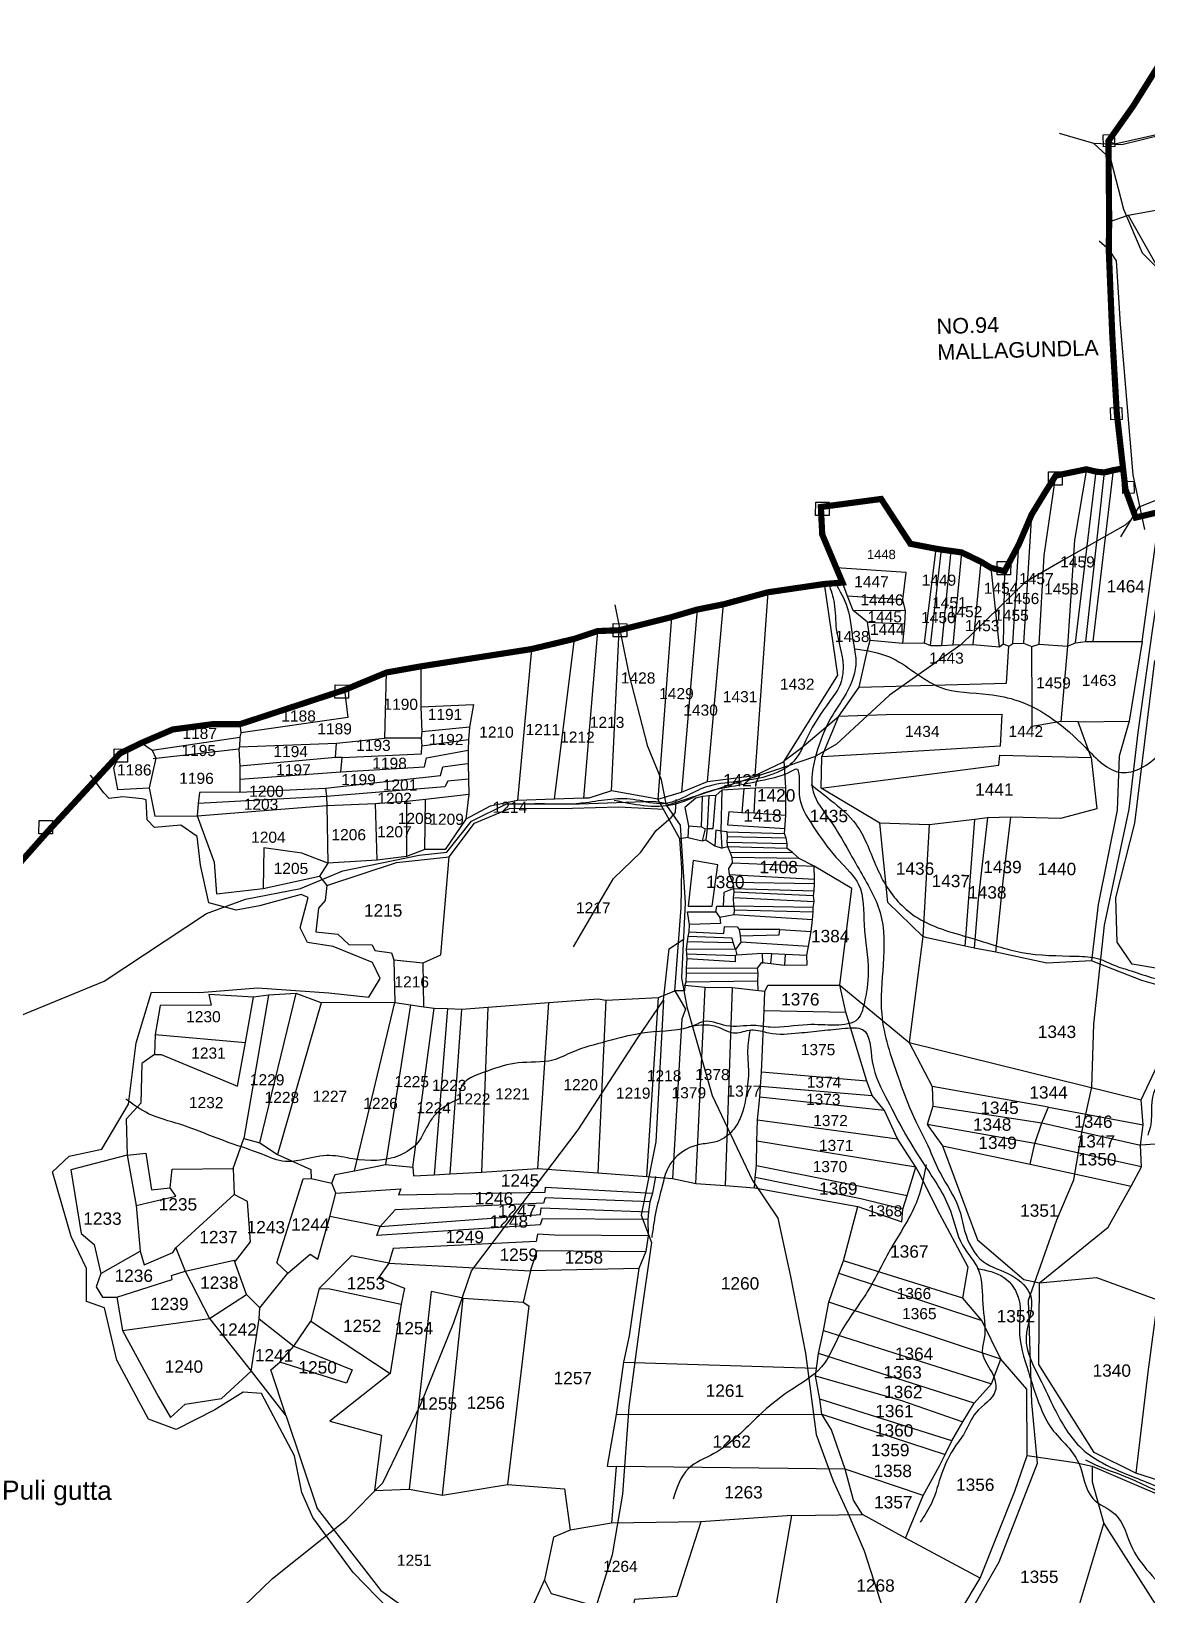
# Model space of a CAD drawing. Header units: inches. Extents: x 177544 to 239871, y 1610424 to 1630335.
# Drawn here: x 181103 to 182910, y 1618835 to 1621366 of the extents above; entities that cross this region are included whole.
import ezdxf
from ezdxf.enums import TextEntityAlignment as Align

# ---------------------------------------------------------------- set-up
doc = ezdxf.new("R2010")
doc.units = ezdxf.units.IN
doc.header["$MEASUREMENT"] = 0
doc.linetypes.add('DASHED2', pattern=[0.375, 0.25, -0.125])
for name, color, linetype in [('BOUNDRY STONES', 240, 'Continuous'), ('HILLS', 3, 'Continuous'), ('PLOT', 7, 'Continuous'), ('PLOT NO', 7, 'Continuous'), ('ROAD', 1, 'Continuous'), ('STREAM', 4, 'Continuous'), ('text1', 7, 'Continuous'), ('text2', 7, 'Continuous'), ('VILLAGE BOUNADRY STONES', 1, 'Continuous'), ('VILLAGE BOUNDRY', 5, 'Continuous')]:
    doc.layers.add(name, color=color, linetype=linetype)
doc.styles.get("Standard").update_dxf_attribs({"font": 'arial.ttf'})

msp = doc.modelspace()

# ---------------------------------------------------------------- linework, layer by layer
at = {"layer": 'BOUNDRY STONES'}
for points in [[(182838.9, 1621198.7), (182857.1, 1621199.3), (182857.7, 1621179.9), (182839.5, 1621179.3)], [(182851.1, 1620756.5), (182869.3, 1620757), (182869.9, 1620737.7), (182851.6, 1620737.1)], [(182870.5, 1620637.2), (182888.7, 1620637.8), (182889.2, 1620618.4), (182871, 1620617.9)]]:
    msp.add_lwpolyline(points, close=True, dxfattribs=at)
at = {"layer": 'HILLS'}
for points in [[(182934.1, 1619847.9), (182885.9, 1619856.1), (182861.6, 1619891.6), (182859.6, 1619963.3), (182890.2, 1620084.5), (182923, 1620347.8)], [(181682.5, 1618812.1), (181624.4, 1618871.2), (181558.9, 1618960.5), (181541.3, 1619000.5), (181529.5, 1619060.3), (181475.9, 1619160.9), (181446.2, 1619163.2), (181400.2, 1619134.3), (181337.9, 1619102.7), (181293.2, 1619119.6), (181241.6, 1619214.9), (181221.9, 1619299.7), (181192.8, 1619310.1), (181192.5, 1619363.5), (181167.8, 1619415.4), (181137.6, 1619519.6), (181164.5, 1619545.4), (181217.2, 1619556.4), (181260.7, 1619629.6), (181273.2, 1619728.8), (181297.7, 1619810.7), (181376.3, 1619810.3), (181469.7, 1619818), (181585.1, 1619809.4), (181649.7, 1619802.6), (181668.2, 1619832.9), (181655.8, 1619858.7), (181591.9, 1619884.9), (181550.7, 1619891.1), (181538.4, 1619914.9), (181551.6, 1619964.2), (181540.2, 1619968.6), (181472.9, 1619950.4), (181434.9, 1619943.5), (181390.5, 1619955.1), (181377.1, 1620016.6), (181371.8, 1620062.7), (181345.3, 1620081.3), (181303, 1620077.1), (181291.1, 1620089.6), (181289.1, 1620122.1), (181282.6, 1620123.8), (181251.7, 1620127.1), (181229.4, 1620124), (181220.8, 1620133.2), (181199.2, 1620162)]]:
    msp.add_lwpolyline(points, dxfattribs=at)
at = {"layer": 'PLOT'}
for points in [[(182847.3, 1621188.9), (182857.8, 1621184.3), (182985.4, 1621212.8)], [(182848.8, 1621058.1), (182879.3, 1621068.4), (183004.7, 1621091.4), (183215, 1621106.9), (183371.4, 1621119.4), (183526.7, 1621054.1), (183652.3, 1621031.9), (183739.9, 1621090.8), (183811.2, 1621117.6), (183749.3, 1620871.6), (183702.3, 1620747.4), (183669.6, 1620658.9), (183678.7, 1620575.1), (183604.2, 1620541)], [(182879.3, 1621068.4), (182929.3, 1620980.7), (183127.9, 1620736.4), (183338.4, 1620920.8), (183327.7, 1620971.8), (183201.5, 1620985.1), (182929.3, 1620980.7)], [(182811.9, 1620657.2), (182792.8, 1620542.5), (182781.2, 1620371.1), (182770.7, 1620248.8)], [(182794.4, 1620376.5), (182827.7, 1620653.4)], [(182840.8, 1620652.1), (182810.6, 1620378.7)], [(182822.8, 1620378.6), (182855.8, 1620655.8)], [(182735.3, 1620374.3), (182743.4, 1620517.4), (182762.2, 1620647)], [(182462, 1620380.7), (182514.6, 1620376), (182549.2, 1620376.1), (182559.3, 1620371.8), (182577.1, 1620372.2), (182596.4, 1620373.3), (182627.8, 1620373.6), (182671.2, 1620369.8), (182677.2, 1620374.4), (182686.1, 1620370.8), (182692.9, 1620375.4), (182710.2, 1620375.7), (182723.8, 1620370.5), (182735.3, 1620374.3), (182781.2, 1620371.1), (182794.4, 1620376.5), (182810.6, 1620378.7), (182822.8, 1620378.6), (182902.3, 1620378.3), (182925.8, 1620550.9), (182932.5, 1620588.7)], [(182723.1, 1620583.8), (182710.2, 1620375.7)], [(182568, 1620528.7), (182549.2, 1620376.1)], [(182559.3, 1620371.8), (182577.4, 1620527.2)], [(182592.4, 1620525.1), (182577.1, 1620372.2)], [(182692.9, 1620375.4), (182702.5, 1620535.7)], [(182596.4, 1620373.3), (182610, 1620522.6)], [(182641.2, 1620507.5), (182627.8, 1620373.6)], [(182716.2, 1619060.7), (182715.2, 1619168.1), (182673.3, 1619216.7), (182642.4, 1619279.3), (182611.7, 1619315.6), (182620.4, 1619365.6), (182570.5, 1619459.5), (182542.9, 1619514.8), (182535.9, 1619527.5), (182505.8, 1619573.3), (182485.1, 1619619.1), (182465.1, 1619643.5), (182456.2, 1619666.8), (182422.4, 1619778.4), (182412.4, 1619821.8), (182432, 1619978.6), (182371.2, 1620014.9), (182347, 1620027.1), (182336.1, 1620036.6), (182327.1, 1620043.1), (182327.3, 1620051.4), (182325.6, 1620060.3), (182322.8, 1620067.7), (182324.9, 1620096.5), (182324.9, 1620142.3), (182322.5, 1620184.5), (182325.4, 1620187.5), (182351, 1620206.6), (182410.8, 1620257.5), (182444, 1620304.3), (182457.2, 1620364.3), (182462, 1620380.7), (182457.2, 1620409.6), (182434.3, 1620428.4), (182424.9, 1620451.6), (182416.9, 1620473.8)], [(182514.6, 1620376), (182518, 1620407.3), (182519, 1620428.2), (182514.8, 1620446), (182520.1, 1620490.4), (182407, 1620497.8)], [(182671.2, 1620369.8), (182657.6, 1620497.6)], [(182679.4, 1620492.2), (182677.2, 1620374.4)], [(182296, 1620458.1), (182275.1, 1620161.4)], [(182322.5, 1620184.5), (182409.6, 1620324), (182388, 1620471.6)], [(182514.8, 1620446), (182424.9, 1620451.6)], [(182181.4, 1620430.1), (182156, 1620134.3)], [(182198.5, 1620151.6), (182224.4, 1620438.7)], [(182519, 1620428.2), (182434.3, 1620428.4)], [(182042.7, 1620136.9), (182055.1, 1620396.7)], [(182139.9, 1620417.9), (182117.8, 1620123.3)], [(182457.2, 1620409.6), (182518, 1620407.3)], [(181950.4, 1620123.2), (181982.8, 1620382.8)], [(182020.3, 1620395.3), (181997.7, 1620125)], [(182902.3, 1620378.3), (182881, 1620249.2), (182865.1, 1620192.7), (182861.8, 1620105.2), (182830.9, 1619952.6), (182820.3, 1619861.5)], [(181913.5, 1620366.2), (181890.5, 1620121.1)], [(182382.3, 1620141), (182670.2, 1620178.2), (182671.6, 1620194.2), (182819.7, 1620190.4), (182798.8, 1620248.3), (182770.7, 1620248.8), (182724.1, 1620240.9), (182724.2, 1620270.5), (182723.8, 1620370.5)], [(182444, 1620304.3), (182682.3, 1620311.1), (182686.1, 1620370.8)], [(181604.3, 1620167.3), (181606.9, 1620190.4), (181595.8, 1620190.8), (181597.5, 1620213.7), (181675.6, 1620222.1), (181678.7, 1620328.3)], [(181734.1, 1620338.2), (181734, 1620272.6), (181819.2, 1620276.5), (181813.1, 1620239.9), (181811.4, 1620219.6), (181810.7, 1620202.6), (181810.6, 1620180.7), (181811.2, 1620155.5), (181811.7, 1620131.2), (181807.1, 1620091)], [(181610.7, 1620300.1), (181615.6, 1620255.4), (181442.4, 1620230.6)], [(181734, 1620272.6), (181735.9, 1620232.4)], [(182980.9, 1619806.8), (182901.5, 1619829.7), (182820.3, 1619861.5), (182748, 1619857.9), (182665.2, 1619875.7), (182630.2, 1619881.9), (182615.6, 1619885.4), (182553.4, 1619898.6), (182546.9, 1619901), (182490.6, 1619956), (182477.2, 1620084.3), (182382.3, 1620141), (182383.5, 1620191.9), (182410.8, 1620257.5), (182487.7, 1620260), (182674.9, 1620260.8), (182672.5, 1620209.1), (182486.4, 1620197.9), (182383.5, 1620191.9)], [(182798.8, 1620248.3), (182881, 1620249.2)], [(181298.9, 1620202.7), (181441.2, 1620223.5)], [(181441.2, 1620244.6), (181442.4, 1620230.6), (181441.2, 1620223.5), (181440.3, 1620207.9), (181439.1, 1620204.2), (181440.8, 1620176.8), (181440.7, 1620155.5), (181440.8, 1620134.5), (181375.4, 1620133.9), (181373.3, 1620116.1), (181371.6, 1620096)], [(181606.9, 1620190.4), (181735.2, 1620196.5), (181735.8, 1620209.3), (181811.4, 1620219.6)], [(181734.4, 1620221.9), (181675.6, 1620222.1)], [(181813.1, 1620239.9), (181735.9, 1620232.4), (181734.4, 1620221.9), (181735.8, 1620209.3)], [(181246.7, 1620197.2), (181236.4, 1620173.5), (181242.9, 1620138.9), (181294.3, 1620141.4), (181303.3, 1620095.6), (181371.6, 1620096), (181399.5, 1620021.1), (181403.1, 1619969.8), (181478.9, 1619978.6), (181569.7, 1619998.7), (181582, 1619983.2), (181579.2, 1619959.1), (181568.5, 1619946.7), (181563.9, 1619908.6), (181599.6, 1619904.8), (181617.4, 1619887.7), (181655.1, 1619887.6), (181659.6, 1619878), (181686.5, 1619874.5), (181690.1, 1619862.9), (181692, 1619794.2), (181572.9, 1619793.5), (181532.1, 1619808.6), (181487.5, 1619805.8), (181462.9, 1619802.4), (181390.5, 1619806.9), (181394.4, 1619789.8), (181312.2, 1619789.3), (181303.8, 1619742.1), (181302.6, 1619709.7), (181282.4, 1619695.2), (181280.8, 1619631.1), (181256.8, 1619605.1), (181258.5, 1619547.1), (181167.3, 1619523), (181184.1, 1619420), (181205.3, 1619402.1), (181216, 1619355.3), (181208.3, 1619333.8), (181218.8, 1619316.9), (181241.7, 1619317.1), (181251.1, 1619262.9), (181309, 1619155.7), (181328.8, 1619121.9), (181352.4, 1619144), (181411.4, 1619153), (181459.1, 1619197.1), (181515.8, 1619124.3), (181566.1, 1618974.9), (181669.5, 1618841.9), (181719.9, 1618806)], [(181281.5, 1620214.2), (181298.9, 1620202.7), (181305, 1620189.5), (181294.3, 1620141.4)], [(181439.1, 1620204.2), (181300.8, 1620188.6)], [(181440.3, 1620207.9), (181597.5, 1620213.7)], [(181440.7, 1620155.5), (181604.3, 1620167.3), (181739.8, 1620175.7), (181743, 1620190), (181810.7, 1620202.6)], [(181595.8, 1620190.8), (181440.8, 1620176.8)], [(181440.8, 1620134.5), (181579.8, 1620141.1), (181766, 1620161.7), (181769.6, 1620175.7), (181805.4, 1620180.2), (181810.6, 1620180.7)], [(182117.8, 1620123.3), (182156, 1620134.3), (182198.5, 1620151.6), (182275.1, 1620161.4), (182320.5, 1620183.2), (182322.5, 1620184.5)], [(182819.7, 1620190.4), (182829, 1620107.6), (182770.2, 1620092.1), (182689.3, 1620094), (182651.9, 1620092.9), (182631.4, 1620090.5), (182557.4, 1620081.6), (182477.2, 1620084.3)], [(181811.2, 1620155.5), (181777.7, 1620152.2), (181772.7, 1620142.9), (181581.5, 1620127.4), (181373.3, 1620116.1)], [(181371.6, 1620096), (181582.1, 1620112.7), (181660.7, 1620116.4), (181710.7, 1620120), (181741.6, 1620123.4), (181811.7, 1620131.2)], [(181579.8, 1620141.1), (181581.5, 1620127.4), (181582.1, 1620112.7), (181583.5, 1620019.8), (181541.6, 1620036), (181479.8, 1620044.6), (181478.9, 1619978.6)], [(181692, 1619794.2), (181717.6, 1619790.2), (181738.7, 1619786.9), (181755.8, 1619785), (181777.2, 1619784.3), (181800.4, 1619783.4), (181842.5, 1619786.3), (181941.3, 1619793.9), (182021.2, 1619799.7), (182033.9, 1619797.7), (182119.2, 1619802.1), (182145.2, 1619812.7), (182155.8, 1619947.1), (182156.8, 1620011.6), (182153.5, 1620058.7), (182117.8, 1620123.3), (182042.7, 1620136.9), (182006.3, 1620124.9), (181997.7, 1620125), (181950.4, 1620123.2), (181890.5, 1620121.1), (181846.3, 1620111.9), (181807.1, 1620091), (181773.3, 1620041.9), (181740.3, 1620041.5), (181710.8, 1620030.6), (181663.1, 1620024.6), (181583.5, 1620019.8), (181569.7, 1619998.7)], [(181710.7, 1620120), (181710.8, 1620030.6)], [(181740.3, 1620041.5), (181741.6, 1620123.4)], [(182222.2, 1620138.1), (182211.7, 1620129.3), (182200.3, 1620128.7), (182190.4, 1620127.6), (182179.5, 1620125), (182161.5, 1620109.8), (182167.7, 1620080.2), (182166.5, 1620061.2), (182153.5, 1620058.7)], [(182167.7, 1620080.2), (182188.5, 1620078.4), (182194.6, 1620075.3), (182197.7, 1620075.8), (182207.5, 1620075.7), (182211.7, 1620129.3)], [(182188.5, 1620078.4), (182190.4, 1620127.6)], [(182200.3, 1620128.7), (182197.7, 1620075.8)], [(182240.8, 1619950.1), (182240.3, 1619964.1), (182241.4, 1619972.7), (182240.9, 1619978.7), (182240.4, 1619988.1), (182238.1, 1619990.2), (182234.1, 1620001.1), (182233, 1620010.8), (182238.7, 1620020.1), (182238.1, 1620028.7), (182235.1, 1620037.6), (182231.2, 1620046), (182230.2, 1620053.6), (182230.6, 1620062), (182230.2, 1620070.2), (182220.2, 1620071.2), (182212, 1620073), (182210.2, 1620047.9), (182222.2, 1620043.6), (182220.2, 1620071.2), (182222.2, 1620138.1), (182256.9, 1620140.5), (182276.3, 1620141.8), (182324.9, 1620142.3)], [(182256.9, 1620140.5), (182254.1, 1620101.2)], [(182273.9, 1620100.6), (182276.3, 1620141.8)], [(181582, 1619983.2), (181694.5, 1620020.8), (181779.8, 1620029.8), (181821, 1620084.6), (181877.5, 1620108.3), (181979.9, 1620108.6), (182054, 1620110.7), (182127.9, 1620107)], [(181663.1, 1620024.6), (181660.7, 1620116.4)], [(182324.9, 1620096.5), (182273.9, 1620100.6), (182254.1, 1620101.2), (182232.8, 1620102.6), (182230.7, 1620081.7), (182323.9, 1620075.6)], [(182651.9, 1620092.9), (182636.8, 1619961.4), (182630.2, 1619881.9)], [(182665.2, 1619875.7), (182677, 1619990.6), (182689.3, 1620094)], [(182194.6, 1620075.3), (182189.5, 1620055.7)], [(182197.7, 1620075.8), (182195.4, 1620057.2)], [(182230.2, 1620070.2), (182322.8, 1620067.7)], [(182557.4, 1620081.6), (182546.9, 1619901)], [(182615.6, 1619885.4), (182631.4, 1620090.5)], [(182166.5, 1620061.2), (182189.5, 1620055.7), (182195.4, 1620057.2), (182210.2, 1620047.9)], [(182327.1, 1620043.1), (182231.2, 1620046), (182222.2, 1620043.6)], [(182230.2, 1620053.6), (182327.3, 1620051.4)], [(182325.6, 1620060.3), (182230.6, 1620062)], [(181738.7, 1619786.9), (181737.9, 1619858.4), (181766.4, 1619871.3), (181779.8, 1620029.8)], [(182166.9, 1619950), (182206.1, 1619950.1), (182215.3, 1620016.8), (182175, 1620023.8), (182166.9, 1619950)], [(182235.1, 1620037.6), (182336.1, 1620036.6)], [(182347, 1620027.1), (182238.1, 1620028.7)], [(182238.7, 1620020.1), (182371.2, 1620014.9)], [(182234.1, 1620001.1), (182371.7, 1619993.9)], [(182280.1, 1619812.9), (182279.8, 1619829.3), (182280.5, 1619841.2), (182279.5, 1619849.7), (182286.1, 1619858.9), (182301.1, 1619857.2), (182322.9, 1619854.7), (182359.8, 1619855.2), (182359.2, 1619870.6), (182362, 1619884.6), (182366.2, 1619909.1), (182368.2, 1619927.7), (182369.6, 1619941), (182369.4, 1619947.6), (182370.9, 1619957.7), (182370.1, 1619966.5), (182371, 1619974.8), (182371.7, 1619986.2), (182371.7, 1619993.9), (182371.2, 1620014.9)], [(182240.9, 1619978.7), (182224.9, 1619972), (182223.5, 1619950.1)], [(182371.7, 1619986.2), (182240.4, 1619988.1)], [(182240.9, 1619978.7), (182371, 1619974.8)], [(182370.1, 1619966.5), (182241.4, 1619972.7)], [(182212, 1619940.7), (182213.2, 1619950.2), (182223.5, 1619950.1), (182240.8, 1619950.1), (182241.3, 1619944), (182240.8, 1619935.7), (182218.2, 1619931.6)], [(182240.3, 1619964.1), (182370.9, 1619957.7)], [(182369.4, 1619947.6), (182240.8, 1619950.1)], [(182241.3, 1619944), (182369.6, 1619941)], [(182161.5, 1619821.6), (182163.5, 1619827.7), (182164.2, 1619841.3), (182164.4, 1619850.1), (182165.2, 1619864.9), (182165.1, 1619872.6), (182164.5, 1619880.3), (182166, 1619892.8), (182167, 1619900.9), (182168.4, 1619908.3), (182169.1, 1619920.3), (182165.8, 1619940.6), (182212, 1619940.7), (182218.2, 1619931.6), (182219.1, 1619921.9), (182169.1, 1619920.3)], [(182168.4, 1619908.3), (182224.5, 1619905.7), (182225.7, 1619917.1), (182246.4, 1619916.6), (182249.6, 1619912.1), (182251.1, 1619902.2), (182252.3, 1619891.9), (182243.5, 1619880), (182240.1, 1619891.3), (182238.4, 1619898.3), (182167, 1619900.9)], [(182368.2, 1619927.7), (182240.8, 1619935.7)], [(182166, 1619892.8), (182240.1, 1619891.3)], [(182315.3, 1619912.2), (182249.6, 1619912.1)], [(182251.1, 1619902.2), (182314.6, 1619903.4), (182315.3, 1619912.2), (182366.2, 1619909.1)], [(182362, 1619884.6), (182252.3, 1619891.9)], [(182546.9, 1619901), (182525, 1619729.1), (182562.3, 1619658.2), (182563.2, 1619626.1), (182553.8, 1619596.3), (182578.9, 1619561.7), (182635.4, 1619409.6), (182710.8, 1619345.6), (182736.2, 1619340.3), (182828.1, 1619348.7), (182927.2, 1619312.8), (182996.2, 1619315.1), (183117.9, 1619395.8), (183128.6, 1619611.9), (183069.5, 1619584.2), (183041.4, 1619573), (182899.3, 1619562.8)], [(182243.5, 1619880), (182164.5, 1619880.3)], [(182165.1, 1619872.6), (182243.2, 1619870)], [(182243.5, 1619880), (182245.8, 1619871.2), (182243.2, 1619870), (182243, 1619859.9), (182165.2, 1619864.9)], [(182245.8, 1619871.2), (182286.6, 1619873.9), (182302.3, 1619873.4), (182323.9, 1619872.5), (182359.2, 1619870.6)], [(182286.6, 1619873.9), (182287.4, 1619856.9)], [(182301.1, 1619857.2), (182302.3, 1619873.4)], [(182323.9, 1619872.5), (182322.9, 1619854.7)], [(181690.1, 1619862.9), (181737.9, 1619858.4)], [(182280.5, 1619841.2), (182164.2, 1619841.3)], [(182164.4, 1619850.1), (182279.5, 1619849.7)], [(182291.3, 1619811.6), (182238.3, 1619817.7), (182194.7, 1619818.1), (182161.5, 1619821.6), (182160.8, 1619813.1), (182145.2, 1619812.7)], [(182163.5, 1619827.7), (182279.8, 1619829.3)], [(182179.5, 1619501.1), (182194.7, 1619818.1)], [(182238.3, 1619817.7), (182227.1, 1619497.6)], [(182274.3, 1619494.2), (182275.7, 1619510.9), (182277.8, 1619530), (182278, 1619569.6), (182279.4, 1619603.8), (182283.3, 1619640.9), (182284.1, 1619658.4), (182285.7, 1619681.4), (182289.9, 1619781.3), (182291.3, 1619811.6), (182296.1, 1619822.2), (182412.4, 1619821.8)], [(182412.4, 1619821.8), (182525, 1619729.1), (182900.4, 1619636.4)], [(181302.6, 1619709.7), (181313.3, 1619709.6), (181437.3, 1619658.7), (181450, 1619729.4), (181462.9, 1619802.4)], [(181487.5, 1619805.8), (181447.3, 1619574)], [(181473.6, 1619566.6), (181532.1, 1619808.6)], [(181572.9, 1619793.5), (181502.1, 1619547.7)], [(181626.4, 1619521.3), (181692, 1619794.2)], [(181717.6, 1619790.2), (181677.1, 1619531.9)], [(181923.5, 1619525.2), (181941.3, 1619793.9)], [(182033.9, 1619797.7), (182020.5, 1619518.3)], [(182099.8, 1619512.4), (182119.2, 1619802.1)], [(182145.2, 1619812.7), (182162.8, 1619783.2), (182156.8, 1619766.8), (182141.7, 1619509)], [(183220.9, 1618755.8), (183077.6, 1618858.8), (183050.8, 1618932.1), (182998.7, 1618983.8), (182994.3, 1618989), (182954.6, 1619012.1), (182892.2, 1619032.2), (182824.7, 1619065.3), (182734.9, 1619208), (182736.2, 1619340.3), (182847.1, 1619430.3), (182884.6, 1619496.6), (182901.1, 1619528), (182899.3, 1619562.8), (182904, 1619595.8), (182900.4, 1619636.4), (182980.9, 1619806.8)], [(181721, 1619527.5), (181755.8, 1619785)], [(181777.2, 1619784.3), (181755.8, 1619515.1)], [(181781.4, 1619516.7), (181800.4, 1619783.4)], [(181842.5, 1619786.3), (181832.2, 1619519.3)], [(182289.9, 1619781.3), (182422.4, 1619778.4)], [(181303.8, 1619742.1), (181450, 1619729.4)], [(182456.2, 1619666.8), (182285.7, 1619681.4)], [(182485.1, 1619619.1), (182283.3, 1619640.9)], [(182284.1, 1619658.4), (182465.1, 1619643.5)], [(182750.5, 1619624.7), (182562.3, 1619658.2)], [(182563.2, 1619626.1), (182739.7, 1619599.1), (182899.3, 1619562.8)], [(182720.7, 1619532.3), (182728.4, 1619566), (182739.7, 1619599.1), (182750.5, 1619624.7), (182904, 1619595.8)], [(182279.4, 1619603.8), (182505.8, 1619573.3)], [(182901.1, 1619528), (182728.4, 1619566), (182553.8, 1619596.3)], [(181258.5, 1619547.1), (181288.5, 1619550), (181298, 1619490.9), (181328.1, 1619494), (181331.5, 1619524.3), (181430.3, 1619525.4), (181447.3, 1619574), (181473.6, 1619566.6), (181502.1, 1619547.7), (181556.1, 1619523.9), (181556.6, 1619508.9), (181590, 1619501.7), (181595.3, 1619515.7), (181626.4, 1619521.3), (181677.1, 1619531.9), (181721, 1619527.5), (181722.2, 1619513.4), (181755.8, 1619515.1), (181781.4, 1619516.7), (181832.2, 1619519.3), (181923.5, 1619525.2), (182020.5, 1619518.3), (182099.8, 1619512.4), (182141.7, 1619509), (182179.5, 1619501.1), (182227.1, 1619497.6), (182274.3, 1619494.2), (182442, 1619463.9), (182513.2, 1619439), (182514.7, 1619459.6), (182521.8, 1619481.6), (182535.9, 1619527.5)], [(182535.9, 1619527.5), (182278, 1619569.6)], [(182578.9, 1619561.7), (182720.7, 1619532.3), (182884.6, 1619496.6)], [(181258.5, 1619547.1), (181273, 1619465.4), (181279.5, 1619391.4), (181286.1, 1619369.5), (181332.3, 1619389.5), (181337.3, 1619396.9), (181352.4, 1619359), (181391.6, 1619282.3), (181459.1, 1619197.1)], [(181430.3, 1619525.4), (181431.8, 1619483.2)], [(182114.1, 1619512.4), (182109, 1619485.1), (182104.7, 1619471.4), (182102.9, 1619455.3), (182101.9, 1619442.8), (182102.4, 1619416.3), (182098.4, 1619390.9), (182087.3, 1619363.2), (182071.4, 1619254.5), (182062.5, 1619211.8), (182050.2, 1619127.2), (182035.8, 1619043.5), (182050.6, 1619042.9), (182043, 1618951), (181976, 1618940), (181948.7, 1618928.2), (181934.2, 1618859.6), (181889, 1618759.6), (181791.1, 1618768.5)], [(182514.7, 1619459.6), (182446.4, 1619476.3), (182275.7, 1619510.9)], [(182277.8, 1619530), (182521.8, 1619481.6)], [(181273, 1619465.4), (181337.3, 1619480.5), (181328.1, 1619494)], [(181459.1, 1619197.1), (181472.3, 1619281.7), (181473.3, 1619299.9), (181518.6, 1619355.8), (181555, 1619386.6), (181567.2, 1619378.3), (181586.8, 1619447.8), (181596.3, 1619485.4), (181590, 1619501.7)], [(181518.6, 1619355.8), (181501.1, 1619372.4), (181543.5, 1619508.7), (181556.6, 1619508.9)], [(181596.3, 1619485.4), (181701.7, 1619492.4), (181697.9, 1619482.6), (181935.5, 1619487.2), (181936, 1619495.1), (182109, 1619485.1)], [(181241.7, 1619317.1), (181331.1, 1619345.6), (181330.4, 1619352.1), (181352.4, 1619359), (181432, 1619376.9), (181432, 1619376.9), (181433.8, 1619375), (181458.2, 1619406.6), (181453.1, 1619471.7), (181431.8, 1619483.2), (181337.3, 1619396.9)], [(182104.7, 1619471.4), (181935.3, 1619477.8), (181932.9, 1619469.2), (181692.6, 1619458.2), (181668.3, 1619431.3), (181586.8, 1619447.8)], [(181668.3, 1619431.3), (181928.1, 1619451), (181929.1, 1619461.8), (182102.9, 1619455.3)], [(182639.9, 1618862.2), (182518.7, 1618926.8), (182449.3, 1618964.9), (182434.9, 1618988.3), (182421.2, 1619038.3), (182399.2, 1619102.4), (182383.3, 1619127.3), (182380.2, 1619151.7), (182373, 1619189.4), (182378.1, 1619225.7), (182385.9, 1619263.2), (182394.8, 1619308.6), (182411.1, 1619355.6), (182418.5, 1619375.8), (182442, 1619463.9)], [(182101.9, 1619442.8), (181930.4, 1619443.6), (181927.2, 1619434.2), (181662.7, 1619417), (181668.3, 1619431.3)], [(182102.4, 1619416.3), (181950.7, 1619417.6), (181922.8, 1619419.1), (181920.6, 1619407.3), (181689.5, 1619395.6), (181682.1, 1619372.1), (181621.9, 1619384), (181569.3, 1619330.8), (181556, 1619278)], [(181216, 1619355.3), (181279.5, 1619391.4)], [(181682.1, 1619372.1), (181911.6, 1619359.5), (181922.2, 1619392.4), (182098.4, 1619390.9)], [(181451.5, 1619321.3), (181432, 1619376.9)], [(181682.1, 1619372.1), (181665.7, 1619348.3), (181707.6, 1619331.5), (181702.4, 1619305.9), (181684.3, 1619193.3)], [(182087.3, 1619363.2), (181911.6, 1619359.5), (181899.7, 1619309.1), (181909, 1619302.9), (181874.5, 1619013.8)], [(182611.7, 1619315.6), (182418.5, 1619375.8)], [(182411.1, 1619355.6), (182642.4, 1619279.3)], [(181251.1, 1619262.9), (181391.6, 1619282.3), (181451.5, 1619321.3), (181473.3, 1619299.9)], [(181569.3, 1619330.8), (181586.8, 1619330.4), (181702.4, 1619305.9)], [(181802.7, 1619315.2), (181750.9, 1619326.3), (181715, 1619006.4)], [(181769.4, 1618996.6), (181802.7, 1619315.2), (181899.7, 1619309.1)], [(182673.3, 1619216.7), (182394.8, 1619308.6)], [(182927.2, 1619312.8), (182911.2, 1619195.7), (182892.2, 1619032.2)], [(181472.3, 1619281.7), (181528.5, 1619237.4), (181622.8, 1619199.2), (181613.8, 1619177.9), (181505.7, 1619212)], [(181515.8, 1619124.3), (181491.1, 1619199.4), (181505.7, 1619212), (181528.5, 1619237.4), (181556, 1619278), (181684.3, 1619193.3), (181586.8, 1619116.4), (181670.3, 1619093.5), (181658.8, 1619004.1), (181715, 1619006.4), (181769.4, 1618996.6), (181874.5, 1619013.8), (181966.7, 1619006.6), (181976, 1618940)], [(182385.9, 1619263.2), (182658, 1619176.5)], [(182062.5, 1619211.8), (182373.7, 1619201.9)], [(182630.1, 1619145.1), (182378.1, 1619225.7)], [(182518.7, 1618926.8), (182547.8, 1618995.7), (182574.2, 1619043.9), (182583, 1619062.5), (182593.8, 1619084.6), (182611.7, 1619115.4), (182630.1, 1619145.1), (182658, 1619176.5), (182673.3, 1619216.7)], [(182373, 1619189.4), (182512.5, 1619149.6), (182611.7, 1619115.4)], [(182593.8, 1619084.6), (182380.2, 1619151.7)], [(182050.2, 1619127.2), (182383.3, 1619127.3), (182583, 1619062.5)], [(182178.8, 1617700.2), (182213.4, 1617748.5), (182226.3, 1617788.2), (182245.9, 1617839), (182256.6, 1617868.6), (182277.9, 1617931.8), (182303.5, 1618013.2), (182305, 1618048), (182325.8, 1618060.8), (182329.9, 1618130.2), (182356.7, 1618135.8), (182365.2, 1618152.1), (182398.5, 1618213.4), (182428.8, 1618290.1), (182462, 1618384.2), (182522.4, 1618614.4), (182553.6, 1618671.4), (182575.8, 1618754.5), (182639.9, 1618862.2), (182695.8, 1619003), (182716.2, 1619060.7)], [(182716.2, 1619060.7), (182793.7, 1619049.3), (182821, 1619043.6), (182904.2, 1619007.8), (182974.8, 1618977.8), (183039.2, 1618910.6), (183093.2, 1618800.8), (183185.1, 1618748.5), (183191.3, 1618749)], [(182547.8, 1618995.7), (182421.2, 1619038.3), (182050.6, 1619042.9)], [(182821, 1619043.6), (182821, 1619017.9), (182840.1, 1618950.8), (182931.6, 1618807.4), (182980.5, 1618723.8), (183012.6, 1618614.2), (183027.2, 1618607.5), (183033.7, 1618437.3), (183095.2, 1618425.7), (183145.7, 1618421.8), (183199, 1618412), (183296.5, 1618391.6), (183315.1, 1618387.4), (183336.5, 1618382.3), (183385.3, 1618380.3), (183429.5, 1618373.8), (183528.2, 1618359.4), (183596, 1618324.1)], [(182334.8, 1618963.4), (182187.7, 1618953.1), (182043, 1618951)], [(182380.3, 1618158.8), (182449.2, 1618289), (182485.1, 1618406), (182534.5, 1618546.6), (182576, 1618680.2), (182601.8, 1618753.6), (182575.8, 1618754.5), (182303.1, 1618780.2), (182334.8, 1618963.4), (182449.3, 1618964.9)], [(182187.7, 1618953.1), (182148.8, 1618832.1), (182080.3, 1618827.5), (182075.1, 1618800.1), (181945.8, 1618836.5), (181934.2, 1618859.6)], [(182729.8, 1618435.6), (182695.8, 1618466.9), (182708.4, 1618496.5), (182723.4, 1618529.5), (182753.8, 1618691.6), (182783.4, 1618761.6), (182840.1, 1618950.8)]]:
    msp.add_lwpolyline(points, dxfattribs=at)
at = {"layer": 'ROAD'}
for points in [[(182867.8, 1620547.8), (182897.5, 1620596.5), (183019.1, 1620645.2), (183059.6, 1620664.6), (183125.7, 1620728.9), (183231.4, 1620739.3), (183293.5, 1620765), (183401.6, 1620787.7), (183456.1, 1620824.6), (183492.4, 1620858.9), (183555.4, 1620912.8), (183594.8, 1620985.1), (183605.7, 1621000), (183628.5, 1621021.4), (183676.4, 1621033.2), (183769.9, 1621091.8), (183819.4, 1621121.3), (183847.9, 1621160), (183966.8, 1621248.1), (184026.5, 1621287.6)], [(183569.5, 1621251.4), (183346.6, 1621244.5), (183198.2, 1621235), (183076.3, 1621225.1), (182999.2, 1621212.7), (182937.2, 1621199.2), (182869.4, 1621182.5), (182823.8, 1621184.5), (182768.4, 1621201.1)], [(182823.8, 1621184.5), (182851, 1621159.9), (182871.8, 1621078.3), (182902.3, 1621007.8), (182929.3, 1620980.7), (183064.2, 1620805.9), (183127.9, 1620736.4), (183125.7, 1620728.9), (183122.1, 1620708), (183059.6, 1620664.6), (183070.8, 1620608.8)], [(182906.4, 1620559.5), (182887.6, 1620648.2), (182867.4, 1620892.2), (182860.7, 1620994.8), (182849.3, 1621012.1), (182832.7, 1621026.6)], [(182890.7, 1620581.8), (182874.9, 1620566.9), (182775.3, 1620510.5), (182712.1, 1620473.8), (182608.3, 1620372.9), (182493.1, 1620291.7), (182407.3, 1620212.3), (182371.4, 1620191.9), (182308.3, 1620170), (182164.2, 1620123), (182131.9, 1620112.9), (182123.9, 1620154.4), (182101.6, 1620208.2), (182071.7, 1620325.8), (182048.6, 1620437.9)], [(182596, 1618758.5), (182670.6, 1618888.3), (182732.9, 1619048.1), (182723.7, 1619145.8), (182718.2, 1619312), (182764.2, 1619442.2), (182791.5, 1619506.8), (182805.1, 1619586.2), (182820.7, 1619656.8), (182824.2, 1619758.7), (182841.1, 1619919.1), (182881.2, 1620106.9), (182895.5, 1620231.2), (182919.7, 1620400), (182938.5, 1620523.3), (182949.2, 1620592.6)], [(180803.9, 1619732.2), (180869.2, 1619708), (180975, 1619727.5), (181221.5, 1619828.7), (181387.2, 1619938.3), (181449.9, 1619961.2), (181539.4, 1619978.7), (181607.5, 1620007.4), (181731.2, 1620032.5), (181776.4, 1620037.2), (181816, 1620087.4), (181872.9, 1620115.4), (181991.2, 1620115.7), (182111.6, 1620120.1), (182134.3, 1620116.4)], [(182131.9, 1620112.9), (182154.2, 1620081.2), (182162.4, 1619955.4), (182156.3, 1619834.2), (182164.8, 1619787.1), (182205.7, 1619643.4), (182271.2, 1619506), (182312, 1619444.6), (182332.7, 1619350.4), (182357.1, 1619226.2), (182374.2, 1619094.8), (182401.6, 1619019.6), (182425.7, 1618967.7), (182451.9, 1618906.3), (182498.3, 1618762.2)], [(181368.6, 1618740.5), (181493.6, 1618861.3), (181613.5, 1618957.1), (181672.7, 1619016.6), (181733.9, 1619143.9), (181787.7, 1619276.2), (181816.2, 1619359.7), (181909.3, 1619483.1), (181988.6, 1619587.8), (182084.4, 1619735.3), (182127.2, 1619797.6), (182136.3, 1619881.1), (182159.5, 1619896.6)], [(182127.2, 1619797.6), (182114.4, 1619568.3), (182090.8, 1619449.7), (182107.5, 1619405.3), (182090.1, 1619285.3), (182070.8, 1619139.3), (182060.8, 1618998.1), (182044.1, 1618900), (182009.3, 1618789.1)]]:
    msp.add_lwpolyline(points, dxfattribs=at)
at = {"layer": 'STREAM'}
msp.add_lwpolyline([(181981.5, 1619884), (182022.6, 1619955.2), (182046.3, 1619995), (182090.6, 1620037.3), (182115.2, 1620072.3), (182139.2, 1620093.4), (182146.3, 1620101.8), (182147.3, 1620122.4)], dxfattribs=at)
for points in [[(182404.9, 1620473.9), (182424.5, 1620433.6), (182434.5, 1620375.9), (182438.7, 1620347.6), (182422.6, 1620294.2), (182398.1, 1620254.7), (182374.3, 1620195.8), (182369.4, 1620135.2), (182396.1, 1620089.7), (182443.7, 1620009.7), (182477.7, 1619939.9), (182482.9, 1619855.7), (182480.4, 1619775), (182507, 1619673.5), (182528.6, 1619617), (182558.1, 1619555.6), (182575.6, 1619516.9), (182605, 1619461.8), (182614.7, 1619424.4), (182644.6, 1619374.7), (182690.9, 1619352.2), (182721.7, 1619318.6), (182714.2, 1619251.4), (182736.7, 1619184.8), (182760.5, 1619135.7), (182804.6, 1619071.8), (182838, 1619048.5), (182890.3, 1619025.1), (182965.8, 1618995.6), (182995, 1618982.1), (183015.3, 1618959.1), (183044.3, 1618917.3), (183083.1, 1618846.8), (183116.9, 1618806.7), (183196.7, 1618756), (183236.6, 1618724.9), (183269.5, 1618693.4), (183298.2, 1618671.4), (183339.4, 1618632.4), (183386.9, 1618600.9), (183453.8, 1618561.1)], [(182394.3, 1620472.4), (182403.5, 1620440.4), (182406.9, 1620398.4), (182417.9, 1620338.3), (182411.9, 1620306.2), (182396, 1620281.3), (182360.2, 1620224.1), (182338, 1620184.6), (182312, 1620166.8), (182246, 1620151.6), (182194.6, 1620142.4), (182163, 1620127.6), (182126.3, 1620115.7), (182083.4, 1620121.8), (182041.6, 1620122.9), (182001.3, 1620117.3), (181939.2, 1620115.2), (181918.7, 1620116.1)], [(182438.1, 1620366.6), (182493.1, 1620353.4), (182574.7, 1620304.6), (182653.8, 1620292.7), (182701.4, 1620282.4), (182809.9, 1620207.3), (182868, 1620166.4), (182930.1, 1620196.2), (182959.3, 1620232.1), (183050.2, 1620272.9), (183115.9, 1620298)], [(182047.3, 1620121.6), (182094.7, 1620113), (182145.2, 1620115.1), (182199.3, 1620135.7), (182243.3, 1620145), (182297, 1620156.1), (182338.1, 1620170.7), (182341.8, 1620172.5), (182346.5, 1620159.3), (182347.7, 1620123.2), (182373.8, 1620072.7), (182411.3, 1620023.7), (182442.9, 1619985.2), (182451.9, 1619919.7), (182458.7, 1619843.8), (182451.8, 1619791.3), (182441.6, 1619767.3), (182405.8, 1619757.4), (182360.3, 1619758), (182299.7, 1619754), (182273.6, 1619756.7), (182228.6, 1619756.4), (182192.5, 1619763.3), (182177.7, 1619757.5), (182101.2, 1619745.5), (182033.9, 1619730.6), (181979.5, 1619713.6), (181947.9, 1619700.7), (181891.9, 1619696.3), (181841.8, 1619683.1), (181797.9, 1619653.4), (181797, 1619638.7)], [(182366, 1620146.7), (182397.6, 1620121.7), (182439, 1620082.1), (182455.8, 1620051.9), (182487.2, 1619983.5), (182538.7, 1619930.9), (182629.9, 1619897), (182707.4, 1619875), (182795.8, 1619869), (182832, 1619864.7), (182858.3, 1619853.8), (182879.9, 1619846.6), (182917, 1619834.7), (182976.2, 1619817.6), (182996.8, 1619806.2), (182983.6, 1619773.1), (182972.7, 1619744), (182962.2, 1619721.9), (182950.9, 1619707.9), (182943.7, 1619679.7), (182923.4, 1619653.5), (182916.1, 1619596.2), (182911.3, 1619579.3)], [(182267.2, 1619749.5), (182263.3, 1619716.3), (182264.5, 1619675.1), (182262.6, 1619656.2), (182251, 1619606), (182239, 1619586.7), (182209.6, 1619567.8), (182185.4, 1619564.1), (182134.5, 1619526.5), (182124.9, 1619496.4), (182115.3, 1619458.5), (182111.4, 1619436.7), (182108, 1619413.5)], [(182168, 1619754.9), (182188.5, 1619757.8), (182212.3, 1619755.3), (182243.3, 1619744.8), (182269.3, 1619749.6), (182297.6, 1619744.9), (182346.2, 1619744.7), (182383.9, 1619748.6), (182421, 1619752.3), (182449.1, 1619750.3), (182465.1, 1619698.6), (182490, 1619635.2), (182518.8, 1619580.5), (182550.1, 1619530.2), (182591.6, 1619456.8), (182611.2, 1619401.3), (182637.3, 1619360.6), (182644.1, 1619305.5), (182646.4, 1619249.4), (182643.3, 1619228.4), (182661.5, 1619189.4), (182664.4, 1619165.3), (182633.3, 1619130.3), (182614.6, 1619097.3), (182598.6, 1619074.4), (182577.7, 1619031.9), (182560.8, 1618982.9), (182542.7, 1618952.8)], [(181797, 1619638.7), (181759.2, 1619614.4), (181748.1, 1619600), (181729.3, 1619567.5), (181699.7, 1619546.5), (181624, 1619540.9), (181586.4, 1619546.2), (181543.3, 1619539.6), (181514.4, 1619536.7), (181477.2, 1619548.2), (181414.4, 1619570.4), (181343.9, 1619596.9), (181293.3, 1619614), (181256.6, 1619637.4)], [(182552.6, 1619531.4), (182536.1, 1619469.3), (182496.3, 1619397.5), (182457.1, 1619325.7), (182413.7, 1619259.1), (182383.1, 1619204.1), (182330.7, 1619164.8), (182281.8, 1619125.5), (182208.7, 1619063.7), (182167, 1619039.2), (182142.7, 1618989.8)], [(182635, 1619363.3), (182678.3, 1619348.9), (182703, 1619311.8), (182703.4, 1619265.1), (182718, 1619196.1), (182734.5, 1619146.5), (182753.3, 1619107.6), (182799.2, 1619049.1), (182822.4, 1618990.9), (182858.4, 1618965.5), (182886.6, 1618909.9), (182948.5, 1618822.5), (182967.2, 1618769.2), (183009.8, 1618703.7), (183023.2, 1618642.8), (183046.8, 1618619.1), (183051, 1618557.7), (183065.4, 1618503.1), (183087.4, 1618417.7), (183112.2, 1618369), (183108.3, 1618313.6), (183088.1, 1618266.9), (183083.2, 1618183.1), (183093.8, 1618086.4), (183097.2, 1618044.2), (183139.3, 1618026.6), (183194.5, 1618005.3), (183253.4, 1617989.8), (183272.3, 1617979.6), (183276.5, 1617952.9), (183275, 1617934.7), (183250.2, 1617917.3), (183222.9, 1617828.1), (183217.6, 1617770.7), (183199.3, 1617737.3), (183182.4, 1617696), (183164.8, 1617668.4), (183139.9, 1617629.3), (183107, 1617565.4), (183092.3, 1617546.6)], [(180507.4, 1619093.9), (180535.5, 1619079.1), (180570.1, 1619063.9), (180598, 1619051.4), (180652.5, 1619027.2), (180689.3, 1619006.5), (180729.5, 1618982.8), (180787, 1618938.7), (180810.6, 1618898.9), (180866.1, 1618841.2), (180898.2, 1618814.4), (180950.8, 1618770.9), (180995.3, 1618740.2), (181022, 1618718.6), (181049.3, 1618703.8), (181075.4, 1618680.5), (181099.8, 1618661.5), (181116, 1618625.8), (181121.7, 1618596.4), (181124.8, 1618581.2), (181127.4, 1618548.5), (181136.2, 1618508), (181138.2, 1618474.3), (181136.4, 1618433.4), (181137.4, 1618375.2), (181127, 1618328.4), (181125.6, 1618293.1), (181137.4, 1618254), (181157.8, 1618235.2), (181176.8, 1618197.6), (181204.4, 1618158.7), (181254.1, 1618100.3), (181303.7, 1618043), (181346.2, 1618005), (181396.9, 1617985.6), (181437.3, 1617960.7), (181524.1, 1617886.8), (181568.3, 1617844.8), (181610.4, 1617816.1), (181657.6, 1617774.2), (181698.4, 1617714.1), (181716.1, 1617684.6), (181731.8, 1617643.6), (181717.1, 1617592.1), (181713.1, 1617552.1), (181694.3, 1617514), (181678.4, 1617492.7), (181668.8, 1617466.4), (181662.3, 1617441.5), (181657.3, 1617418.8), (181650.3, 1617403.1), (181645.9, 1617391.4), (181644, 1617380.6)], [(182810.7, 1619053.4), (182827.7, 1619045.2), (182864.5, 1619030.7), (182893.8, 1619018.6), (182930.6, 1619002), (182981.3, 1618980.3), (182996.8, 1618965.6), (183017.8, 1618938.9), (183045.6, 1618905.6), (183068, 1618864.8), (183084.5, 1618827.4), (183112.7, 1618799.6), (183168.3, 1618764.7), (183219.5, 1618730.5), (183234.1, 1618718.2), (183252.5, 1618701), (183283.5, 1618674.4), (183330.1, 1618632.2), (183370.1, 1618602.4), (183404.5, 1618581.2), (183458.9, 1618556.4), (183485.5, 1618519.4), (183505.8, 1618493), (183525.2, 1618453.5), (183542.6, 1618379.3), (183551, 1618342), (183576.2, 1618307.7), (183591, 1618286.2), (183597.2, 1618250), (183598.6, 1618212.2), (183617.8, 1618181.6), (183643.8, 1618154.8), (183663, 1618129.7), (183676.3, 1618102.4), (183696.8, 1618080.9), (183704.3, 1618055.4), (183687.7, 1618011.3), (183681, 1617990.5), (183678.5, 1617971.1)]]:
    msp.add_spline(points, degree=3, dxfattribs=at)
at = {"layer": 'VILLAGE BOUNADRY STONES'}
for points in [[(182750.7, 1620653.3), (182772.5, 1620653.2), (182772.4, 1620631.6), (182750.6, 1620631.7)], [(182373.5, 1620603.8), (182395.3, 1620603.8), (182395.2, 1620582.2), (182373.4, 1620582.3)], [(182667.5, 1620507.9), (182689.3, 1620507.8), (182689.2, 1620486.3), (182667.4, 1620486.4)], [(182045.8, 1620407.4), (182067.6, 1620407.3), (182067.5, 1620385.8), (182045.7, 1620385.8)], [(181595.1, 1620308.1), (181617, 1620308), (181616.9, 1620286.5), (181595, 1620286.5)], [(181237.3, 1620204.5), (181259.2, 1620204.4), (181259.1, 1620182.9), (181237.2, 1620183)], [(181115.8, 1620088.8), (181137.7, 1620088.7), (181137.6, 1620067.2), (181115.7, 1620067.3)]]:
    msp.add_lwpolyline(points, close=True, dxfattribs=at)
at = {"layer": 'VILLAGE BOUNDRY', "color": 5, "linetype": 'DASHED2', "ltscale": 50}
for points in [[(183077.9, 1620623, 10, 10, 0), (182891.7, 1620579.1, 10, 10, 0), (182875.1, 1620625.2, 10, 10, 0), (182861.2, 1620747.2, 10, 10, 0), (182853.8, 1620874.5, 10, 10, 0), (182848.1, 1621012.8, 10, 10, 0), (182848.8, 1621058.1, 10, 10, 0), (182847.6, 1621188.6, 10, 10, 0), (182887.7, 1621245.3, 10, 10, 0), (182960.2, 1621361.3, 10, 10, 0)], [(183077.9, 1620623, 10, 10, 0), (182891.7, 1620579.1, 10, 10, 0), (182875.1, 1620625.2, 10, 10, 0), (182871.3, 1620658.7, 10, 10, 0), (182855.8, 1620655.8, 10, 10, 0), (182840.8, 1620652.1, 10, 10, 0), (182827.7, 1620653.4, 10, 10, 0), (182811.9, 1620657.2, 10, 10, 0), (182762.2, 1620647, 10, 10, 0), (182744.9, 1620619.5, 10, 10, 0), (182723.1, 1620583.8, 10, 10, 0), (182702.5, 1620535.7, 10, 10, 0), (182679.4, 1620492.2, 10, 10, 0), (182657.6, 1620497.6, 10, 10, 0), (182641.2, 1620507.5, 10, 10, 0), (182610, 1620522.6, 10, 10, 0), (182592.4, 1620525.1, 10, 10, 0), (182577.4, 1620527.2, 10, 10, 0), (182568, 1620528.7, 10, 10, 0), (182526.9, 1620536.6, 10, 10, 0), (182479.5, 1620609.2, 10, 10, 0), (182381.9, 1620596.2, 10, 10, 0), (182384.1, 1620551.7, 10, 10, 0), (182416.9, 1620473.8, 10, 10, 0), (182388, 1620471.6, 10, 10, 0), (182296, 1620458.1, 10, 10, 0), (182224.4, 1620438.7, 10, 10, 0), (182181.4, 1620430.1, 10, 10, 0), (182139.9, 1620417.9, 10, 10, 0), (182055.1, 1620396.7, 10, 10, 0), (182020.3, 1620395.3, 10, 10, 0), (181982.8, 1620382.8, 10, 10, 0), (181913.5, 1620366.2, 10, 10, 0), (181734.1, 1620338.2, 10, 10, 0), (181678.7, 1620328.3, 10, 10, 0), (181610.7, 1620300.1, 10, 10, 0), (181441.2, 1620244.6, 10, 10, 0), (181396, 1620244.5, 10, 10, 0), (181332.3, 1620236, 10, 10, 0), (181281.5, 1620214.2, 10, 10, 0), (181246.7, 1620197.2, 10, 10, 0), (181130.9, 1620072, 10, 10, 0), (181077.7, 1620012, 10, 10, 0)]]:
    msp.add_lwpolyline(points, format="xyseb", dxfattribs=at)

# ---------------------------------------------------------------- texts
at = {"layer": 'PLOT NO'}
for s, height, p in [('1448', 15, (182479.9, 1620519.4)), ('1459', 18, (182797.5, 1620507.4)), ('1449', 18, (182573.1, 1620477.8)), ('1454', 18, (182673.8, 1620464.6)), ('1457', 18, (182730.9, 1620480.2)), ('1458', 18, (182771.5, 1620463.6)), ('1464', 20, (182875.6, 1620467.8)), ('1451', 18, (182590, 1620441.3)), ('1456', 18, (182707.7, 1620448.1)), ('1450', 18, (182572.3, 1620417.2)), ('1452', 18, (182615.4, 1620426.7)), ('1455', 18, (182690.6, 1620420.9)), ('1453', 18, (182643.2, 1620404.1)), ('1428', 18, (182086, 1620319.4)), ('1463', 18, (182832.4, 1620315.5)), ('1429', 18, (182148, 1620294.1)), ('1431', 18, (182251.1, 1620289.1)), ('1432', 18, (182343.6, 1620309.4)), ('1190', 18, (181701.5, 1620276.8)), ('1430', 18, (182187.1, 1620267.4)), ('1188', 18, (181536.1, 1620257.8)), ('1189', 18, (181594.4, 1620237.1)), ('1191', 18, (181773.2, 1620260.4)), ('1211', 18, (181931.7, 1620235.8)), ('1213', 18, (182035.7, 1620247.6)), ('1187', 18, (181375.9, 1620229.6)), ('1193', 18, (181657.3, 1620210.3)), ('1192', 18, (181775.2, 1620219.8)), ('1210', 18, (181856.6, 1620231.7)), ('1212', 18, (181987.6, 1620223.6)), ('1195', 18, (181374.3, 1620202)), ('1194', 18, (181523.3, 1620200.3)), ('1186', 18, (181270, 1620170.6)), ('1197', 18, (181527.7, 1620170.8)), ('1198', 18, (181683.4, 1620181.3)), ('1196', 18, (181370.8, 1620157)), ('1200', 18, (181484.1, 1620136)), ('1199', 18, (181633.2, 1620154.8)), ('1201', 18, (181700.4, 1620146.2)), ('1203', 18, (181475.2, 1620114.9)), ('1202', 18, (181691.5, 1620124.6)), ('1214', 18, (181878.3, 1620110)), ('1208', 18, (181724.7, 1620092)), ('1209', 18, (181775.8, 1620090.7)), ('1204', 18, (181487.2, 1620061.6)), ('1206', 18, (181617.3, 1620065.7)), ('1207', 18, (181691.2, 1620070.4)), ('1205', 18, (181523.7, 1620011.1)), ('1380', 20, (182227.2, 1619989.1)), ('1215', 20, (181673.1, 1619943.1)), ('1217', 18, (182013.3, 1619947.3)), ('1384', 20, (182397, 1619901.5)), ('1216', 18, (181719.3, 1619827.4)), ('1376', 20, (182348.6, 1619799.2)), ('1230', 18, (181382, 1619771)), ('1343', 20, (182764.3, 1619746.6)), ('1231', 18, (181390.2, 1619712.1)), ('1375', 18, (182377.3, 1619717.7)), ('1229', 18, (181485.2, 1619668.9)), ('1225', 18, (181719.3, 1619665.9)), ('1223', 18, (181780, 1619659.9)), ('1220', 18, (181992.9, 1619660.9)), ('1218', 18, (182128.1, 1619675.4)), ('1378', 18, (182206.2, 1619677.4)), ('1374', 18, (182387.1, 1619665)), ('1232', 18, (181386.5, 1619632)), ('1228', 18, (181509, 1619640.3)), ('1227', 18, (181586.8, 1619642.2)), ('1226', 18, (181668.9, 1619630.7)), ('1222', 18, (181818.7, 1619637.9)), ('1221', 18, (181882.6, 1619646)), ('1219', 18, (182078, 1619647.3)), ('1379', 18, (182168.1, 1619647.9)), ('1377', 18, (182257, 1619650.6)), ('1373', 18, (182385.8, 1619637.2)), ('1344', 20, (182750.6, 1619648.4)), ('1224', 18, (181754.8, 1619623.6)), ('1372', 18, (182397.5, 1619602.9)), ('1345', 20, (182671.2, 1619623.6)), ('1348', 20, (182659.3, 1619596.5)), ('1346', 20, (182823.2, 1619601.1)), ('1371', 18, (182406.8, 1619562.6)), ('1349', 20, (182668.1, 1619566.9)), ('1347', 20, (182827.3, 1619569.2)), ('1370', 18, (182396.6, 1619528.4)), ('1350', 20, (182829.5, 1619540.2)), ('1245', 20, (181894.7, 1619505.9)), ('1246', 20, (181852.5, 1619477.2)), ('1369', 20, (182410.1, 1619492.8)), ('1235', 20, (181340.7, 1619467.3)), ('1247', 20, (181889.9, 1619456.6)), ('1368', 18, (182485.8, 1619456.7)), ('1351', 20, (182735.7, 1619457.2)), ('1233', 20, (181218.5, 1619444.2)), ('1243', 20, (181483.1, 1619430.3)), ('1244', 20, (181555.2, 1619434.6)), ('1248', 20, (181876.8, 1619439.6)), ('1237', 20, (181406.3, 1619414.2)), ('1249', 20, (181805.1, 1619414.4)), ('1259', 20, (181892.6, 1619385.7)), ('1258', 20, (181998.1, 1619381.3)), ('1367', 20, (182525.1, 1619390.9)), ('1236', 20, (181269.2, 1619351.7)), ('1238', 20, (181407.7, 1619340.4)), ('1253', 20, (181645.1, 1619339.4)), ('1260', 20, (182251, 1619339.3)), ('1239', 20, (181326.9, 1619306.1)), ('1366', 18, (182532.6, 1619322.9)), ('1365', 18, (182541.3, 1619290.3)), ('1352', 20, (182697.7, 1619286.1)), ('1242', 20, (181437.5, 1619264.5)), ('1252', 20, (181639.1, 1619270.5)), ('1254', 20, (181722.9, 1619266.8)), ('1241', 20, (181496.4, 1619222.8)), ('1364', 20, (182532.8, 1619225.3)), ('1240', 20, (181350.4, 1619204.7)), ('1250', 20, (181567, 1619203.3)), ('1340', 20, (182853, 1619198.2)), ('1257', 20, (181980.2, 1619186)), ('1363', 20, (182514.3, 1619195.4)), ('1256', 20, (181839.2, 1619146.1)), ('1261', 20, (182226.4, 1619165.6)), ('1362', 20, (182515.4, 1619163.5)), ('1255', 20, (181761.7, 1619144.7)), ('1361', 20, (182501.1, 1619132.5)), ('1360', 20, (182500.6, 1619101.3)), ('1262', 20, (182237.5, 1619083.2)), ('1359', 20, (182494.3, 1619069.5)), ('1358', 20, (182498.3, 1619035.8)), ('1263', 20, (182256.6, 1619001.1)), ('1356', 20, (182631.9, 1619013.4)), ('1357', 20, (182499.2, 1618985)), ('1251', 18, (181723.3, 1618891)), ('1264', 18, (182057.2, 1618881.2)), ('1268', 20, (182470.4, 1618850.2)), ('1355', 20, (182735.6, 1618864.3))]:
    msp.add_text(s, height=height, rotation=359.7684, dxfattribs=at).set_placement(p, align=Align.MIDDLE_CENTER)
for s, height, p in [('1447', 18, (182435.9, 1620466.4)), ('14446', 18, (182445.8, 1620437)), ('1445', 18, (182457.2, 1620409.6)), ('1444', 18, (182461.4, 1620389)), ('1438', 18, (182404.7, 1620377.7)), ('1443', 18, (182557.3, 1620342.7)), ('1459', 18, (182730.6, 1620302.6)), ('1434', 18, (182518.1, 1620224)), ('1442', 18, (182685.8, 1620224)), ('1427', 20, (182223.4, 1620143.9)), ('1441', 20, (182631.7, 1620129)), ('1420', 20, (182278.4, 1620119.5)), ('1418', 20, (182256.2, 1620086.8)), ('1435', 20, (182363.7, 1620086.1)), ('1408', 20, (182282.4, 1620003.4)), ('1436', 20, (182503.3, 1620001)), ('1439', 20, (182644.9, 1620003.5)), ('1440', 20, (182733.2, 1620000.3)), ('1437', 20, (182561.2, 1619980.9)), ('1438', 20, (182620.4, 1619962.4))]:
    msp.add_text(s, height=height, rotation=359.7684, dxfattribs=at).set_placement(p)
at = {"layer": 'text1'}
msp.add_text('Puli gutta', height=30.54, rotation=359.7684, dxfattribs=at).set_placement((181055.7, 1618989.4))
at = {"layer": 'text2', "insert": (182568.8, 1620901.1), "char_height": 25.127, "width": 271.63, "attachment_point": 1, "rotation": 1.7021}
msp.add_mtext('NO.94 MALLAGUNDLA', dxfattribs=at)

doc.saveas('drawing.dxf')
